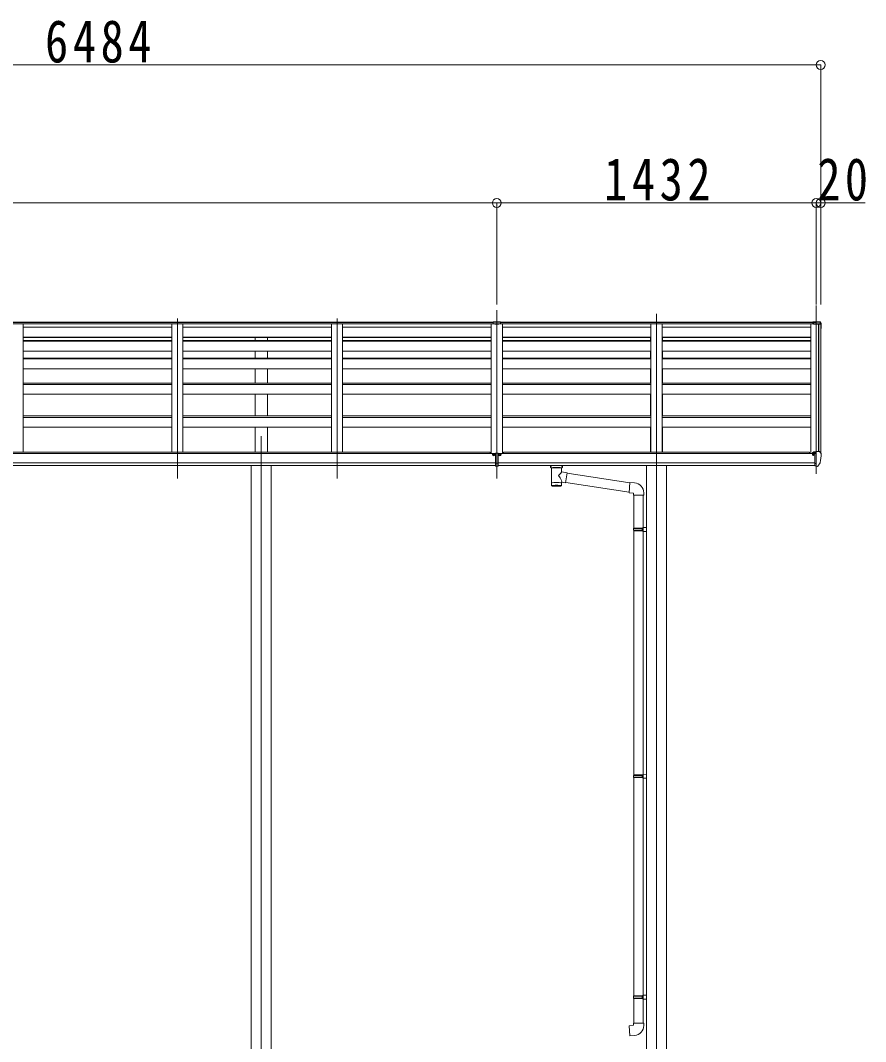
# Model space of a CAD drawing. Units: millimetres at full size, sheet at 1:40. Extents: x -11181 to 11305, y -7804 to 7716.
# Drawn here: x 3603 to 7392, y -4804 to -227 of the extents above; entities that cross this region are included whole.
import ezdxf

# ---------------------------------------------------------------- set-up
doc = ezdxf.new("R2010")
doc.units = ezdxf.units.MM
doc.header["$LTSCALE"] = 40
doc.header["$PDMODE"] = 32
doc.header["$PDSIZE"] = 40
for name, color, linetype, lineweight in [('0-1_本体', 4, 'Continuous', 9), ('0-2_部品', 7, 'Continuous', 9), ('0-3_ELV2', 4, 'Continuous', 9), ('0-8_PARTS2', 2, 'Continuous', 9), ('0-A_寸法', 6, 'Continuous', 9)]:
    doc.layers.add(name, color=color, linetype=linetype, lineweight=lineweight)
doc.styles.add('ＭＳ ゴシック', font='')
doc.styles.get('ＭＳ ゴシック').set_extended_font_data('MS Gothic')

msp = doc.modelspace()

# ---------------------------------------------------------------- linework, layer by layer
at = {"layer": '0-1_本体'}
for p, q in [((5726.98, -1586.28), (738.99, -1586.28)), ((5726.98, -1587.18), (738.99, -1587.18)), ((742.49, -1579.08), (5723.48, -1579.08)), ((5723.48, -1580.65), (742.49, -1580.65)), ((3615.98, -1587.18), (3615.98, -2161.99)), ((4281.98, -1587.18), (4281.98, -2161.99)), ((4331.98, -1587.18), (4331.98, -2161.99)), ((4997.98, -1587.18), (4997.98, -2161.99)), ((5047.98, -1587.18), (5047.98, -2161.99)), ((5713.98, -1587.18), (5713.98, -2168.4)), ((4281.98, -1602.38), (3615.98, -1602.38)), ((4281.98, -1645.92), (3615.98, -1645.92)), ((4281.98, -1646.99), (3615.98, -1646.99)), ((4997.98, -1602.38), (4331.98, -1602.38)), ((4997.98, -1645.92), (4331.98, -1645.92)), ((4997.98, -1646.99), (4331.98, -1646.99)), ((5713.98, -1602.38), (5047.98, -1602.38)), ((5713.98, -1645.92), (5047.98, -1645.92)), ((5713.98, -1646.99), (5047.98, -1646.99)), ((4281.98, -1648.29), (3615.98, -1648.29)), ((3615.98, -1661.49), (4281.98, -1661.49)), ((3615.98, -1664.06), (4281.98, -1664.06)), ((4997.98, -1648.29), (4331.98, -1648.29)), ((4331.98, -1661.49), (4997.98, -1661.49)), ((4331.98, -1664.06), (4997.98, -1664.06)), ((4655.48, -1661.49), (4655.48, -1648.29)), ((4710.48, -1661.49), (4710.48, -1648.29)), ((5713.98, -1648.29), (5047.98, -1648.29)), ((5047.98, -1661.49), (5713.98, -1661.49)), ((5047.98, -1664.06), (5713.98, -1664.06)), ((3615.98, -1708.8), (4281.98, -1708.8)), ((4331.98, -1708.8), (4997.98, -1708.8)), ((4655.48, -1740.28), (4655.48, -1708.8)), ((4710.48, -1740.28), (4710.48, -1708.8)), ((5047.98, -1708.8), (5713.98, -1708.8)), ((3615.98, -1740.28), (4281.98, -1740.28)), ((3615.98, -1744.26), (4281.98, -1744.26)), ((4331.98, -1740.28), (4997.98, -1740.28)), ((4331.98, -1744.26), (4997.98, -1744.26)), ((5047.98, -1740.28), (5713.98, -1740.28)), ((5047.98, -1744.26), (5713.98, -1744.26)), ((3615.98, -1788.71), (4281.98, -1788.71)), ((4331.98, -1788.71), (4997.98, -1788.71)), ((4655.48, -1853.13), (4655.48, -1788.71)), ((4710.48, -1853.13), (4710.48, -1788.71)), ((5047.98, -1788.71), (5713.98, -1788.71)), ((3615.98, -1853.13), (4281.98, -1853.13)), ((3615.98, -1858.51), (4281.98, -1858.51)), ((4331.98, -1853.13), (4997.98, -1853.13)), ((4331.98, -1858.51), (4997.98, -1858.51)), ((5047.98, -1853.13), (5713.98, -1853.13)), ((5047.98, -1858.51), (5713.98, -1858.51)), ((3615.98, -1902.56), (4281.98, -1902.56)), ((4331.98, -1902.56), (4997.98, -1902.56)), ((4655.48, -1999.77), (4655.48, -1902.56)), ((4710.48, -1999.77), (4710.48, -1902.56)), ((5047.98, -1902.56), (5713.98, -1902.56)), ((3615.98, -1999.77), (4281.98, -1999.77)), ((3615.98, -2006.53), (4281.98, -2006.53)), ((4331.98, -1999.77), (4997.98, -1999.77)), ((4331.98, -2006.53), (4997.98, -2006.53)), ((5047.98, -1999.77), (5713.98, -1999.77)), ((5047.98, -2006.53), (5713.98, -2006.53)), ((3615.98, -2050.09), (4281.98, -2050.09)), ((4331.98, -2050.09), (4997.98, -2050.09)), ((4655.48, -2161.99), (4655.48, -2050.09)), ((4710.48, -2161.99), (4710.48, -2050.09)), ((5047.98, -2050.09), (5713.98, -2050.09)), ((5732.48, -2168.4), (733.48, -2168.4)), ((5708.98, -2161.99), (756.98, -2161.99)), ((5708.98, -2168.4), (5708.98, -2162.07)), ((733.48, -2209.99), (5732.48, -2209.99)), ((5732.48, -2221.84), (733.48, -2221.77)), ((4637.78, -2223.55), (4637.78, -5378.76)), ((4728.18, -2223.55), (4728.18, -5378.76))]:
    msp.add_line(p, q, dxfattribs=at)
at = {"layer": '0-2_部品'}
for p, q in [((5738.98, -1577.08), (5722.48, -1578.09)), ((5738.98, -1577.85), (5722.48, -1578.85)), ((5722.48, -1578.09), (5722.48, -1587.32)), ((5738.98, -1578.57), (5722.48, -1579.58)), ((5738.98, -1578.96), (5722.48, -1579.84)), ((5729.72, -1587.66), (5738.98, -1587.78)), ((5755.48, -1578.09), (5738.98, -1577.08)), ((5755.48, -1578.85), (5738.98, -1577.85)), ((5755.48, -1579.58), (5738.98, -1578.57)), ((5738.98, -1586.85), (5738.98, -1578.96)), ((5755.48, -1579.84), (5738.98, -1578.96)), ((5748.24, -1587.66), (5738.98, -1587.78)), ((5755.48, -1578.09), (5755.48, -1587.32)), ((7155.48, -1577.95), (7170.98, -1577)), ((7155.48, -1577.95), (7155.48, -1578.72)), ((7155.48, -1578.72), (7155.48, -1579.44)), ((7155.48, -1579.83), (7170.98, -1579.01)), ((7155.48, -1579.44), (7155.48, -1579.83)), ((7155.48, -1579.83), (7155.48, -1582.24)), ((7155.48, -1582.24), (7158.98, -1582.05)), ((7155.48, -1583.54), (7155.48, -1582.24)), ((7155.48, -1583.54), (7158.98, -1583.54)), ((7182.08, -1587.25), (7158.98, -1585.84)), ((7158.98, -1585.84), (7158.98, -1588.74)), ((7182.04, -1588.74), (7158.98, -1588.74)), ((7170.98, -1577), (7175.02, -1577.25)), ((7170.98, -1577.77), (7170.98, -1577)), ((7170.98, -1577), (7170.98, -1577.77)), ((7170.98, -1577.77), (7170.98, -1578.5)), ((7170.98, -1581.42), (7170.98, -1579.02)), ((7186.77, -1579.85), (7170.98, -1579.02)), ((7180.94, -1577.61), (7187.19, -1577.99)), ((7190.06, -1589.16), (7182.04, -1588.74)), ((7182.08, -1586.58), (7190.13, -1586.98)), ((7182.08, -1587.25), (7190.13, -1587.67)), ((7186.63, -1578.73), (7186.63, -1579.45)), ((7186.77, -1579.85), (7191.19, -1587.27)), ((7187.95, -1578.42), (7192.43, -1584.84)), ((7191.48, -1591.33), (7191.48, -1590.65)), ((7192.43, -1584.84), (7192.43, -1588.37)), ((7192.98, -1586.57), (7192.98, -1590.65)), ((7192.98, -1591.33), (7192.98, -1590.65)), ((5724.51, -2173.72), (5724.51, -2175.37)), ((5724.51, -2174.62), (5725.51, -2174.62)), ((5725.51, -2175.37), (5725.51, -2173.72)), ((5726.51, -2174.47), (5727.51, -2174.47)), ((5732.48, -2166.04), (5732.48, -2224.9)), ((5751.46, -2174.47), (5750.46, -2174.47)), ((5752.46, -2173.72), (5752.46, -2175.37)), ((5752.46, -2174.62), (5753.46, -2174.62)), ((5753.46, -2175.37), (5753.46, -2173.72)), ((7154.48, -2164.44), (7154.48, -2168.4)), ((7169.48, -2163.28), (7155.48, -2163.33)), ((7158.98, -2163.32), (7158.98, -2161.42)), ((7159.48, -2173.51), (7159.18, -2173.51)), ((7160.01, -2173.51), (7159.48, -2173.51)), ((7159.81, -2161.01), (7169.48, -2160.28)), ((7164.48, -2168.32), (7170.98, -2167.93)), ((7169.48, -2159.51), (7170.98, -2159.51)), ((7169.48, -2159.51), (7169.48, -2165.68)), ((7170.98, -2227.09), (7170.98, -2158.59)), ((7186.07, -2159.16), (7190.14, -2164.97)), ((7192.98, -2167.96), (7192.98, -2168.59)), ((5732.48, -2211.74), (5745.48, -2211.74)), ((5979.48, -2227.95), (5979.48, -2221.83)), ((5983.58, -2232.45), (5983.56, -2312.74)), ((6029.38, -2250.02), (6029.38, -2232.43)), ((6033.48, -2227.95), (6033.48, -2221.83)), ((7164.48, -2223.89), (7169.98, -2223.89)), ((7170.48, -2224.89), (7169.98, -2223.89)), ((7170.98, -2224.89), (7170.48, -2224.89)), ((7172.48, -2227), (7170.98, -2227.09)), ((7172.48, -2227), (7176.19, -2226.77)), ((7178.61, -2225.28), (7188.35, -2209.9)), ((6054.6, -2253.93), (6029.38, -2250.01)), ((6054.6, -2253.93), (6047.58, -2299.18)), ((6335.71, -2299.6), (6054.29, -2255.94)), ((6029.4, -2312.74), (6029.38, -2296.11)), ((6029.38, -2296.36), (6047.58, -2299.18)), ((6332.04, -2341.53), (6047.85, -2297.44)), ((6356.7, -2299.66), (6335.87, -2297.84)), ((6351.78, -2355.41), (6397.78, -2355.41)), ((6353.78, -2355.41), (6353.78, -2502.29)), ((6395.78, -2355.41), (6395.78, -2499.73)), ((6397.78, -2355.41), (6397.78, -2344.49)), ((6351.78, -2504.29), (6352.78, -2502.29)), ((6351.78, -2504.29), (6395.78, -2504.29)), ((6351.78, -2504.29), (6351.78, -2512.29)), ((6351.78, -2512.29), (6395.78, -2512.29)), ((6351.78, -2512.29), (6352.78, -2514.29)), ((6352.78, -2502.29), (6395.78, -2502.29)), ((6352.78, -2514.29), (6395.78, -2514.29)), ((6353.78, -2514.29), (6353.78, -3608.48)), ((6391.3, -2504.29), (6390.88, -2502.29)), ((6393.78, -2499.79), (6409.78, -2499.32)), ((6393.78, -2501.79), (6393.78, -2499.79)), ((6393.78, -2501.79), (6395.78, -2501.79)), ((6393.78, -2516.79), (6393.78, -2514.79)), ((6393.78, -2516.79), (6409.78, -2517.26)), ((6395.78, -2516.85), (6395.78, -3605.92)), ((6409.78, -2499.32), (6409.78, -2517.26)), ((6351.78, -3610.48), (6352.78, -3608.48)), ((6351.78, -3610.48), (6395.78, -3610.48)), ((6351.78, -3610.48), (6351.78, -3618.48)), ((6352.78, -3608.48), (6395.78, -3608.48)), ((6391.3, -3610.48), (6390.88, -3608.48)), ((6393.78, -3605.98), (6409.78, -3605.51)), ((6393.78, -3607.98), (6393.78, -3605.98)), ((6393.78, -3607.98), (6395.78, -3607.98)), ((6409.78, -3605.51), (6409.78, -3623.45)), ((6351.78, -3618.48), (6395.78, -3618.48)), ((6351.78, -3618.48), (6352.78, -3620.48)), ((6352.78, -3620.48), (6395.78, -3620.48)), ((6353.78, -3620.48), (6353.78, -4598.67)), ((6393.78, -3622.98), (6393.78, -3620.98)), ((6393.78, -3622.98), (6409.78, -3623.45)), ((6395.78, -3623.04), (6395.78, -4596.11)), ((6351.78, -4600.67), (6352.78, -4598.67)), ((6351.78, -4600.67), (6395.78, -4600.67)), ((6351.78, -4600.67), (6351.78, -4608.67)), ((6351.78, -4608.67), (6395.78, -4608.67)), ((6351.78, -4608.67), (6352.78, -4610.67)), ((6352.78, -4598.67), (6395.78, -4598.67)), ((6352.78, -4610.67), (6395.78, -4610.67)), ((6353.78, -4610.67), (6353.78, -4720.67)), ((6391.3, -4600.67), (6390.88, -4598.67)), ((6393.78, -4596.17), (6409.78, -4595.7)), ((6393.78, -4598.17), (6393.78, -4596.17)), ((6393.78, -4598.17), (6395.78, -4598.17)), ((6393.78, -4613.17), (6393.78, -4611.17)), ((6393.78, -4613.17), (6409.78, -4613.64)), ((6395.78, -4613.23), (6395.78, -4720.67)), ((6409.78, -4595.7), (6409.78, -4613.64)), ((6351.78, -4720.67), (6397.78, -4720.67)), ((6351.78, -4730.67), (6351.78, -4720.67)), ((6397.78, -4720.67), (6397.78, -4731.59))]:
    msp.add_line(p, q, dxfattribs=at)
for points in [[(5722.48, -1586.64), (5738.98, -1586.85), (5755.48, -1586.64)], [(5738.98, -1578.96), (5738.98, -1578.57), (5738.98, -1577.85), (5738.98, -1577.08)], [(7170.98, -1581.42), (7158.98, -1581.84), (7158.98, -1585.2)], [(7182.08, -1586.58), (7158.98, -1585.2), (7158.98, -1585.84)], [(7170.98, -1579.02), (7170.98, -1578.5), (7170.98, -1577.77)], [(7187.19, -1577.99), (7187.07, -1577.99), (7186.74, -1578.21), (7186.63, -1578.73)], [(7186.63, -1579.45), (7186.7, -1579.66), (7186.77, -1579.85)], [(5723.51, -2173.57), (5722.51, -2173.57), (5722.51, -2174.47), (5723.51, -2174.47)], [(5725.51, -2172.67), (5725.51, -2171.77), (5724.51, -2171.77), (5724.51, -2172.67)], [(5724.51, -2175.37), (5724.51, -2176.27), (5725.51, -2176.27), (5725.51, -2175.37)], [(5727.51, -2174.47), (5727.51, -2173.57), (5726.51, -2173.57)], [(5732.48, -2166.04), (5745.48, -2166.04), (5745.48, -2224.9), (5732.48, -2224.9)], [(5750.46, -2174.47), (5750.46, -2173.57), (5751.46, -2173.57)], [(5752.46, -2172.67), (5752.46, -2171.77), (5753.46, -2171.77), (5753.46, -2172.67)], [(5753.46, -2175.37), (5753.46, -2176.27), (5752.46, -2176.27), (5752.46, -2175.37)], [(5754.46, -2173.57), (5755.46, -2173.57), (5755.46, -2174.47), (5754.46, -2174.47)], [(7154.48, -2171.89), (7154.48, -2173.51), (7154.01, -2173.51)], [(7159.18, -2172.32), (7159.18, -2173.51), (7154.48, -2173.51)], [(7159.81, -2161.01), (7159.64, -2161.02), (7159.48, -2161.06), (7159.34, -2161.1), (7159.22, -2161.15), (7159.12, -2161.21), (7159.04, -2161.28), (7159, -2161.35), (7158.98, -2161.42)], [(7164.48, -2223.89), (7164.48, -2165.68), (7169.48, -2165.68)], [(7170.98, -2158.59), (7182.98, -2158.59), (7185.31, -2158.73)], [(5979.52, -2228), (5979.5, -2227.65), (5979.74, -2226.69), (5980.26, -2225.81), (5981.07, -2224.97), (5982.18, -2224.17), (5983.58, -2223.44)], [(5979.52, -2227.89), (5979.5, -2228.24), (5979.74, -2229.2), (5980.26, -2230.08), (5981.07, -2230.92), (5982.18, -2231.72), (5983.58, -2232.45)], [(6029.38, -2223.46), (6029.61, -2223.55), (6030.97, -2224.29), (6032.08, -2225.13), (6032.84, -2226), (6033.3, -2226.9), (6033.47, -2227.78)], [(6029.38, -2232.43), (6029.61, -2232.34), (6030.97, -2231.6), (6032.08, -2230.76), (6032.84, -2229.89), (6033.3, -2228.99), (6033.47, -2228.11)], [(7170.98, -2213.2), (7167.82, -2212.79), (7164.48, -2212.36)], [(6335.87, -2297.84), (6331.86, -2343.66), (6351.78, -2345.41), (6351.78, -2355.41)], [(6391.3, -2504.29), (6391.3, -2512.29), (6390.88, -2514.29)], [(6393.78, -2514.79), (6395.78, -2514.79), (6395.78, -2501.79)], [(6391.3, -3610.48), (6391.3, -3618.48), (6390.88, -3620.48)], [(6393.78, -3620.98), (6395.78, -3620.98), (6395.78, -3607.98)], [(6391.3, -4600.67), (6391.3, -4608.67), (6390.88, -4610.67)], [(6393.78, -4611.17), (6395.78, -4611.17), (6395.78, -4598.17)], [(6356.7, -4776.41), (6335.87, -4778.24), (6331.86, -4732.41), (6351.78, -4730.67)]]:
    msp.add_lwpolyline(points, dxfattribs=at)
for centre, radius, start, end in [((7190.41, -1374.16), 203.67, 265.66569, 267.33529), ((7187.13, -1578.99), 1, 34.92333, 86.50831), ((7189.98, -1590.66), 1.5, 0.10179, 87.11637), ((7189.98, -1590.66), 2.99, 0.10179, 87.11637), ((6992.47, -1590.98), 199.01, 355.91195, 359.99961), ((6992.47, -1591.33), 199.01, 355.91198, 359.99961), ((6992.48, -1591.33), 200.5, 351.88835, 359.99962), ((7189.71, -1590.18), 3.27, 33.61079, 63.09912), ((7156.98, -2173.51), 2.5, 28.35764, 180), ((7156.98, -2173.51), 2.5, 0, 28.35764), ((7185.25, -2159.73), 1, 35, 86.5), ((7000.49, -2168.59), 192.49, 347.8767, 359.9992), ((7189.98, -2167.96), 3, 0, 87), ((5996.55, -2273.16), 51.38, 92.46126, 104.61963), ((6016.44, -2273.16), 51.38, 75.38037, 87.53874), ((7176.01, -2223.78), 3, 273.5, 330), ((7185.75, -2208.4), 3, 330, 348.16652), ((6352.78, -2344.49), 45, 0, 85), ((6352.78, -4731.59), 45, 275, 0)]:
    msp.add_arc(centre, radius, start, end, dxfattribs=at)
for centre, major_axis, ratio, start_param, end_param in [((5722.65, -1587.07), (8.19, -0.54), 0.030654, 4.6941949, 5.7567039), ((5755.32, -1587.07), (8.19, 0.54), 0.030654, 3.6680741, 4.730583), ((7189.98, -1590.53), (0.11, 3.55), 0.844901, 5.9032824, 6.268104), ((7189.98, -1586.57), (0, -3.01), 0.996195, 1.5707963, 2.1816616), ((5725.01, -2174.02), (5.9, 0), 0.9, 6.2831853, 9.424778), ((5723.51, -2172.67), (-1, 0), 0.9, 1.5707963, 3.1415927), ((5723.51, -2175.37), (1, 0), 0.9, 6.2831853, 7.8539816), ((5723.51, -2173.72), (1, 0), 0.9, 6.2831853, 6.9023328), ((5726.51, -2172.67), (1, 0), 0.9, 3.1415927, 4.712389), ((5726.51, -2173.72), (-1, 0), 0.9, 5.6640378, 6.2831853), ((5726.51, -2175.37), (-1, 0), 0.9, 4.712389, 6.2831853), ((5752.96, -2174.02), (-5.9, 0), 0.9, 3.1415927, 6.2831853), ((5751.46, -2172.67), (-1, 0), 0.9, 1.5707963, 3.1415927), ((5751.46, -2175.37), (1, 0), 0.9, 6.2831853, 7.8539816), ((5751.46, -2173.72), (1, 0), 0.9, 6.2831853, 6.9023328), ((5754.46, -2172.67), (1, 0), 0.9, 3.1415927, 4.712389), ((5754.46, -2173.72), (-1, 0), 0.9, 5.6640378, 6.2831853), ((5754.46, -2175.37), (-1, 0), 0.9, 4.712389, 6.2831853), ((7155.48, -2164.44), (0.02, 1.1), 0.906239, 0.0206394, 1.5914357), ((6006.48, -2233.64), (-22.91, -0.42), 0.072511, 4.711586, 6.2823824), ((6006.51, -2232.01), (-22.91, -0.42), 0.072511, 4.711586, 6.2823824), ((6006.46, -2232.02), (22.92, -0.42), 0.07247, 0.0008089, 1.5716053), ((6006.46, -2233.64), (22.92, -0.42), 0.07247, 0.0008089, 1.5716053), ((6017.48, -2227.95), (16, 0), 0.361356, 0, 0.0194874), ((6017.48, -2227.95), (16, 0), 0.361356, 6.2636979, 6.2831853), ((6006.48, -2269.57), (-22.81, 26.62), 0.234429, 3.1563334, 4.5976381), ((6009.03, -2272.21), (20.32, 22.25), 0.045535, 4.9756507, 6.2441899), ((6006.48, -2312.74), (22.92, 0), 0.101955, 6.2829723, 9.4248207), ((6006.48, -2312.74), (22.92, 0), 0.101955, 3.1415499, 6.2833984), ((6006.48, -2300.3), (22.91, 0), 0.122865, 6.2831853, 9.424778)]:
    msp.add_ellipse(centre, major_axis=major_axis, ratio=ratio, start_param=start_param, end_param=end_param, dxfattribs=at)
for centre, major_axis in [((5725.01, -2173.72), (5.9, 0)), ((5752.96, -2173.72), (-5.9, 0))]:
    msp.add_ellipse(centre, major_axis=major_axis, ratio=0.9, dxfattribs=at)
at = {"layer": '0-3_ELV2'}
for p, q in [((5713.98, -1587.18), (5713.98, -2168.4)), ((5755.48, -1579.08), (7155.48, -1579.08)), ((7155.48, -1580.65), (5755.48, -1580.65)), ((7158.98, -1586.28), (5755.48, -1586.28)), ((7158.98, -1587.18), (5755.48, -1587.18)), ((5763.98, -1587.18), (5763.98, -2168.4)), ((6429.98, -1587.18), (6429.98, -2161.99)), ((6479.98, -1587.18), (6479.98, -2161.99)), ((7145.98, -1587.18), (7145.98, -2168.4)), ((7181.28, -2158.59), (7181.28, -1588.74)), ((7181.98, -1588.74), (7181.98, -2158.59)), ((7190.03, -1589.16), (7182.19, -1588.75)), ((7190.97, -1590.01), (7190.99, -2165.13)), ((6429.98, -1602.38), (5763.98, -1602.38)), ((6429.98, -1645.92), (5763.98, -1645.92)), ((6429.98, -1646.99), (5763.98, -1646.99)), ((7145.98, -1602.38), (6479.98, -1602.38)), ((7145.98, -1645.92), (6479.98, -1645.92)), ((7145.98, -1646.99), (6479.98, -1646.99)), ((6429.98, -1648.29), (5763.98, -1648.29)), ((5763.98, -1661.49), (6429.98, -1661.49)), ((5763.98, -1664.06), (6429.98, -1664.06)), ((6427.48, -1661.54), (6427.48, -1648.35)), ((7145.98, -1648.29), (6479.98, -1648.29)), ((6479.98, -1661.49), (7145.98, -1661.49)), ((6479.98, -1664.06), (7145.98, -1664.06)), ((6482.48, -1661.54), (6482.48, -1648.35)), ((5763.98, -1708.8), (6429.98, -1708.8)), ((6427.48, -1740.33), (6427.48, -1708.86)), ((6479.98, -1708.8), (7145.98, -1708.8)), ((6482.48, -1740.33), (6482.48, -1708.86)), ((5763.98, -1740.28), (6429.98, -1740.28)), ((5763.98, -1744.26), (6429.98, -1744.26)), ((6479.98, -1740.28), (7145.98, -1740.28)), ((6479.98, -1744.26), (7145.98, -1744.26)), ((5763.98, -1788.71), (6429.98, -1788.71)), ((6427.48, -1853.19), (6427.48, -1788.76)), ((6479.98, -1788.71), (7145.98, -1788.71)), ((6482.48, -1853.19), (6482.48, -1788.76)), ((5763.98, -1853.13), (6429.98, -1853.13)), ((5763.98, -1858.51), (6429.98, -1858.51)), ((6479.98, -1853.13), (7145.98, -1853.13)), ((6479.98, -1858.51), (7145.98, -1858.51)), ((5763.98, -1902.56), (6429.98, -1902.56)), ((6427.48, -1999.82), (6427.48, -1902.62)), ((6479.98, -1902.56), (7145.98, -1902.56)), ((6482.48, -1999.82), (6482.48, -1902.62)), ((5763.98, -1999.77), (6429.98, -1999.77)), ((5763.98, -2006.53), (6429.98, -2006.53)), ((6479.98, -1999.77), (7145.98, -1999.77)), ((6479.98, -2006.53), (7145.98, -2006.53)), ((5763.98, -2050.09), (6429.98, -2050.09)), ((6427.48, -2162.05), (6427.48, -2050.15)), ((6479.98, -2050.09), (7145.98, -2050.09)), ((6482.48, -2162.05), (6482.48, -2050.15)), ((5708.98, -2168.4), (5708.98, -2161.99)), ((7164.48, -2168.4), (5745.48, -2168.4)), ((7140.98, -2161.99), (5768.98, -2161.99)), ((5768.98, -2168.4), (5768.98, -2161.99)), ((7140.98, -2168.4), (7140.98, -2162.07)), ((5745.48, -2209.99), (7164.48, -2209.99)), ((7164.48, -2221.84), (5745.48, -2221.82)), ((6409.78, -2221.84), (6409.78, -5378.82)), ((6500.18, -2221.84), (6500.18, -5378.82))]:
    msp.add_line(p, q, dxfattribs=at)
msp.add_circle((7157.01, -2173.51), 3, dxfattribs=at)
msp.add_arc((7189.98, -1590.16), 1, 6.67014, 87, dxfattribs=at)
at = {"layer": '0-8_PARTS2'}
for p, q in [((7170.98, -1504.91), (7170.98, -2258.69)), ((5738.98, -1525.75), (5738.98, -2279.53)), ((6454.98, -2258.69), (6454.98, -1542.21)), ((4306.98, -2279.53), (4306.98, -1563.06)), ((5022.98, -2279.53), (5022.98, -1563.06)), ((4682.98, -2090.73), (4682.98, -5602.3)), ((6454.98, -2069.94), (6454.98, -5575.97))]:
    msp.add_line(p, q, dxfattribs=at)
at = {"layer": '0-A_寸法'}
for p, q in [((706.99, -426.47), (7190.97, -426.47)), ((7190.97, -426.47), (7190.97, -1500.44)), ((726.99, -1044.87), (5738.98, -1044.87)), ((5738.98, -1044.87), (5738.98, -1500.44)), ((5738.98, -1044.87), (7170.98, -1044.87)), ((7170.98, -1044.87), (7170.98, -1500.44)), ((7170.98, -1044.87), (7190.97, -1044.87)), ((7190.97, -1044.87), (7190.97, -1500.44)), ((7190.97, -1044.87), (7390.97, -1044.87))]:
    msp.add_line(p, q, dxfattribs=at)
for p in [(7190.97, -426.47), (5738.98, -1044.87), (7170.98, -1044.87), (7190.97, -1044.87)]:
    msp.add_point(p, dxfattribs=at)

# ---------------------------------------------------------------- texts
at = {"layer": '0-A_寸法', "color": 7, "char_height": 190.6, "attachment_point": 7, "style": 'ＭＳ ゴシック'}
for s, insert in [('\\T1.2;\\W0.8;6484', (3713.98, -418.47)), ('\\T1.2;\\W0.8;1432', (6219.98, -1036.87)), ('\\T1.19;\\W0.8;20', (7175.97, -1036.87))]:
    msp.add_mtext(s, dxfattribs=dict(at, insert=insert))

doc.saveas('drawing.dxf')
